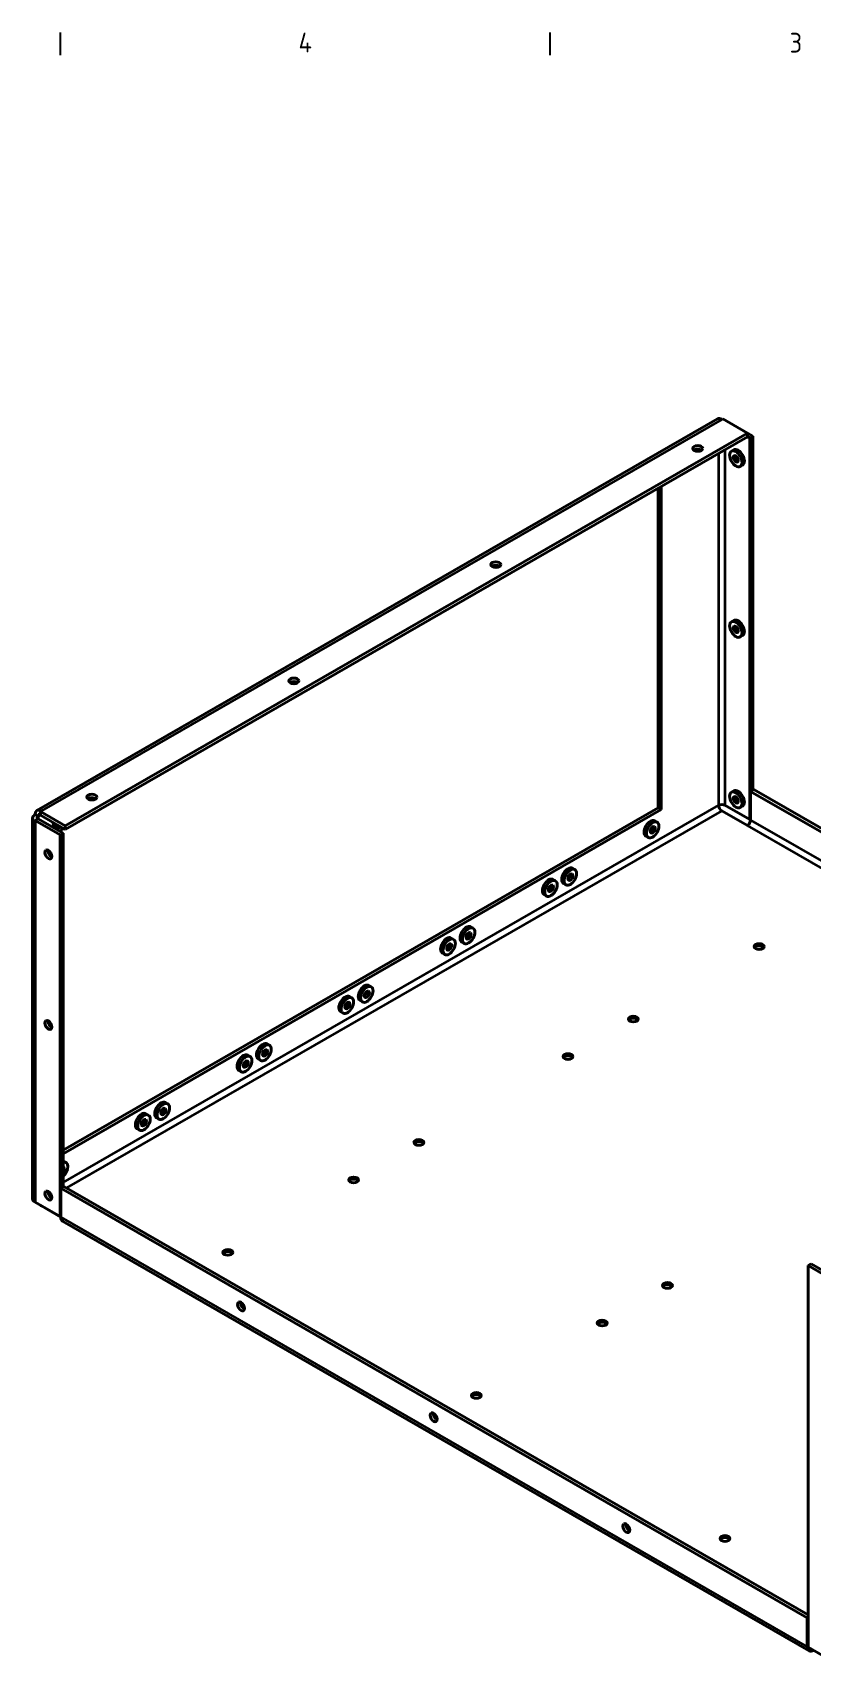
# Model space of a CAD drawing. Header units: millimetres. Extents: x 0 to 2378, y 0 to 1682.
# Drawn here: x 1775.1 to 2011.4, y 1154.3 to 1648.8 of the extents above; entities that cross this region are included whole.
import ezdxf

# ---------------------------------------------------------------- set-up
doc = ezdxf.new("R2010")
doc.units = ezdxf.units.MM
doc.header["$LTSCALE"] = 2
doc.layers.get('0').update_dxf_attribs({"color": 3, "lineweight": 25})
for name, color, linetype, lineweight in [('가시적인 것(ISO)', 3, 'Continuous', 40), ('가시적인 좁은 것(ISO)', 3, 'Continuous', 35), ('경계(ISO)', 7, 'Continuous', 25)]:
    doc.layers.add(name, color=color, linetype=linetype, lineweight=lineweight)
doc.styles.add('문자 텍스트_PSTEK_POSCO', font='isocp.shx')

# ---------------------------------------------------------------- blocks, each defined once
blk = doc.blocks.new('경계 Default Border')
at = {"layer": '경계(ISO)'}
for p, q in [((891.75, 821), (891.75, 824.4)), ((966.06, 821), (966.06, 824.4))]:
    blk.add_line(p, q, dxfattribs=at)
at = {"layer": '경계(ISO)', "color": 2, "char_height": 3, "attachment_point": 7, "style": '문자 텍스트_PSTEK_POSCO'}
for s, insert in [('4', (927.88, 821.4)), ('3', (1002.39, 821.37))]:
    blk.add_mtext(s, dxfattribs=dict(at, insert=insert))

msp = doc.modelspace()

# ---------------------------------------------------------------- linework, layer by layer
at = {"layer": '가시적인 것(ISO)'}
for p, q in [((1776.391, 1412.625), (1982.867, 1531.527)), ((1984.197, 1531.396), (1984.474, 1531.555)), ((1984.474, 1531.555), (1992.016, 1527.211)), ((1992.016, 1527.211), (1784.989, 1407.992)), ((1992.016, 1526.121), (1784.989, 1406.902)), ((1992.013, 1526.12), (1992.683, 1525.734)), ((1992.016, 1526.121), (1992.016, 1527.211)), ((1993.625, 1526.277), (1992.016, 1527.204)), ((1992.683, 1525.734), (1993.625, 1526.277)), ((1992.683, 1409.868), (1992.683, 1525.734)), ((1993.625, 1418.86), (1993.625, 1526.277)), ((1987.816, 1522.132), (1987.109, 1521.724)), ((1990.478, 1517.51), (1989.771, 1517.103)), ((1964.87, 1413.431), (1964.87, 1510.489)), ((1965.813, 1511.032), (1965.813, 1412.888)), ((1987.816, 1470.354), (1987.109, 1469.946)), ((1990.478, 1465.732), (1989.771, 1465.325)), ((1987.816, 1418.576), (1987.109, 1418.168)), ((1992.918, 1418.453), (1993.861, 1418.996)), ((1992.918, 1409.733), (1992.918, 1418.453)), ((2125.018, 1342.382), (1992.918, 1418.453)), ((2125.961, 1342.925), (1993.861, 1418.996)), ((1775.056, 1294.768), (1775.056, 1410.314)), ((1776.779, 1410.857), (1775.837, 1411.4)), ((1776.779, 1410.091), (1775.837, 1409.548)), ((1775.837, 1409.229), (1775.837, 1409.548)), ((1775.837, 1409.548), (1783.379, 1405.204)), ((1776.779, 1410.091), (1784.322, 1405.747)), ((1777.446, 1412.336), (1777.722, 1412.495)), ((1784.989, 1407.992), (1777.446, 1412.336)), ((1777.446, 1411.246), (1777.446, 1412.336)), ((1777.446, 1411.246), (1784.989, 1406.902)), ((1784.322, 1309.461), (1964.87, 1413.431)), ((1965.813, 1412.888), (1784.322, 1308.375)), ((1963.844, 1409.484), (1964.551, 1409.076)), ((1964.87, 1413.431), (1965.813, 1412.888)), ((1991.976, 1408.1), (1984.197, 1412.579)), ((1985.14, 1414.212), (1992.683, 1409.868)), ((1990.478, 1413.954), (1989.771, 1413.547)), ((1992.683, 1409.868), (1992.918, 1410.004)), ((1781.813, 1407.851), (1782.52, 1407.444)), ((1783.212, 1406.386), (1784.548, 1407.156)), ((1784.322, 1405.747), (1783.379, 1405.204)), ((1783.379, 1405.204), (1783.379, 1289.339)), ((1784.322, 1405.747), (1784.322, 1298.331)), ((1784.989, 1406.902), (1784.989, 1407.992)), ((1961.182, 1404.862), (1961.889, 1404.455)), ((1938.859, 1395.096), (1939.566, 1394.689)), ((1932.967, 1391.703), (1933.674, 1391.296)), ((1936.198, 1390.474), (1936.905, 1390.067)), ((1930.305, 1387.081), (1931.012, 1386.674)), ((1907.982, 1377.315), (1908.689, 1376.908)), ((1902.09, 1373.922), (1902.797, 1373.515)), ((1905.321, 1372.693), (1906.028, 1372.286)), ((1899.428, 1369.3), (1900.135, 1368.893)), ((1871.213, 1356.141), (1871.92, 1355.734)), ((1877.105, 1359.534), (1877.812, 1359.127)), ((1868.551, 1351.519), (1869.258, 1351.112)), ((1874.444, 1354.913), (1875.151, 1354.505)), ((1846.228, 1341.753), (1846.935, 1341.346)), ((1840.336, 1338.36), (1841.043, 1337.953)), ((1843.567, 1337.132), (1844.274, 1336.724)), ((1837.674, 1333.738), (1838.381, 1333.331)), ((1809.459, 1320.579), (1810.166, 1320.172)), ((1815.351, 1323.973), (1816.058, 1323.565)), ((1806.797, 1315.957), (1807.504, 1315.55)), ((1812.69, 1319.351), (1813.397, 1318.944)), ((1784.474, 1306.192), (1785.181, 1305.784)), ((1784.558, 1298.466), (1783.615, 1297.923)), ((1783.615, 1289.203), (1783.615, 1297.923)), ((1783.615, 1297.923), (2010.125, 1167.485)), ((1784.558, 1298.466), (2010.36, 1168.435)), ((1783.379, 1289.339), (1775.837, 1293.682)), ((1783.615, 1289.194), (1777.722, 1292.588)), ((1783.615, 1289.474), (1783.379, 1289.339)), ((2010.68, 1157.539), (1784.17, 1287.978)), ((2011.303, 1275.038), (2010.36, 1274.495)), ((2010.36, 1274.495), (2017.903, 1270.151)), ((2010.36, 1158.629), (2010.36, 1274.495)), ((2018.846, 1270.694), (2011.303, 1275.038)), ((2010.36, 1167.621), (2010.125, 1167.485)), ((2010.125, 1167.485), (2010.125, 1158.764)), ((2017.903, 1154.285), (2010.36, 1158.629))]:
    msp.add_line(p, q, dxfattribs=at)
for centre, major_axis, ratio, start_param, end_param in [((1984.197, 1529.216), (-1.331, 2.311), 0.5780931, 5.4997209, 6.2831853), ((1976.891, 1521.483), (-1.5, 0), 0.5758617, 3.8244019, 5.6003761), ((1976.891, 1521.483), (1.081, 0), 0.5758617, 0.657711, 2.4838816), ((1989.147, 1519.821), (-1.331, 2.311), 0.5780931, 3.1415927, 6.2831853), ((1989.147, 1519.821), (0.539, -0.936), 0.5780931, 3.8532147, 5.5715633), ((1915.608, 1486.193), (-1.5, 0), 0.5758617, 3.8244019, 5.6003761), ((1915.608, 1486.193), (1.081, 0), 0.5758617, 0.657711, 2.4838816), ((1989.147, 1468.043), (-1.331, 2.311), 0.5780931, 3.1415927, 6.2831853), ((1989.147, 1468.043), (0.539, -0.936), 0.5780931, 3.8532147, 5.5715633), ((1854.325, 1450.903), (-1.5, 0), 0.5758617, 3.8244019, 5.6003761), ((1854.325, 1450.903), (1.081, 0), 0.5758617, 0.657711, 2.4838816), ((1793.043, 1415.612), (-1.5, 0), 0.5758617, 3.8244019, 5.6003761), ((1793.043, 1415.612), (1.081, 0), 0.5758617, 0.657711, 2.4838816), ((1984.197, 1413.669), (1.333, 0), 0.5758617, 0.7853982, 2.3561945), ((1989.147, 1416.265), (-1.331, 2.311), 0.5780931, 3.1415927, 6.2831853), ((1989.147, 1416.265), (0.539, -0.936), 0.5780931, 3.8532147, 5.5715633), ((1777.722, 1410.314), (-2.667, 0), 0.5758617, 5.4977871, 7.0685835), ((1777.722, 1410.314), (-1.331, 2.311), 0.5780931, 5.4997209, 7.0705172), ((1777.722, 1410.314), (-1.333, 0), 0.5758617, 5.4977871, 6.7701449), ((1777.722, 1410.314), (-0.665, 1.155), 0.5780931, 5.7969722, 7.0705172), ((1962.513, 1407.173), (-1.331, -2.311), 0.5780931, 3.1415927, 6.2831853), ((1984.197, 1413.669), (-0.665, 1.155), 0.5780931, 0.7873319, 2.3581282), ((1991.976, 1409.19), (0.665, 1.155), 0.5780931, 3.9250571, 5.4958534), ((1783.143, 1410.162), (-1.331, -2.311), 0.5780931, 5.5076368, 6.2831853), ((1783.85, 1409.755), (-1.331, -2.311), 0.5780931, 5.5076368, 7.0587338), ((1962.513, 1407.173), (0.539, 0.936), 0.5780931, 3.8532147, 5.5715633), ((1780.786, 1399.834), (0.749, -1.3), 0.5780931, 3.8197093, 5.6050687), ((1780.786, 1399.834), (-0.539, 0.936), 0.5780931, 0.6493971, 2.4921956), ((1937.528, 1392.785), (-1.331, -2.311), 0.5780931, 3.1415927, 6.2831853), ((1931.636, 1389.392), (-1.331, -2.311), 0.5780931, 3.1415927, 6.2831853), ((1931.636, 1389.392), (0.539, 0.936), 0.5780931, 3.8532147, 5.5715633), ((1937.528, 1392.785), (0.539, 0.936), 0.5780931, 3.8532147, 5.5715633), ((1906.651, 1375.004), (-1.331, -2.311), 0.5780931, 3.1415927, 6.2831853), ((1906.651, 1375.004), (0.539, 0.936), 0.5780931, 3.8532147, 5.5715633), ((1900.759, 1371.611), (-1.331, -2.311), 0.5780931, 3.1415927, 6.2831853), ((1900.759, 1371.611), (0.539, 0.936), 0.5780931, 3.8532147, 5.5715633), ((1995.511, 1370.908), (-1.5, 0), 0.5758617, 3.3804737, 6.0443043), ((1995.511, 1370.226), (-2.333, 0), 0.5758617, 4.1244984, 5.3002796), ((1869.882, 1353.83), (-1.331, -2.311), 0.5780931, 3.1415927, 6.2831853), ((1875.774, 1357.223), (-1.331, -2.311), 0.5780931, 3.1415927, 6.2831853), ((1875.774, 1357.223), (0.539, 0.936), 0.5780931, 3.8532147, 5.5715633), ((1869.882, 1353.83), (0.539, 0.936), 0.5780931, 3.8532147, 5.5715633), ((1780.786, 1348.056), (0.749, -1.3), 0.5780931, 3.8197093, 5.6050687), ((1780.786, 1348.056), (-0.539, 0.936), 0.5780931, 0.6493971, 2.4921956), ((1957.327, 1348.919), (-1.5, 0), 0.5758617, 3.3804737, 6.0443043), ((1957.327, 1348.238), (-2.333, 0), 0.5758617, 4.1244984, 5.3002796), ((1844.897, 1339.443), (-1.331, -2.311), 0.5780931, 3.1415927, 6.2831853), ((1839.005, 1336.049), (-1.331, -2.311), 0.5780931, 3.1415927, 6.2831853), ((1839.005, 1336.049), (0.539, 0.936), 0.5780931, 3.8532147, 5.5715633), ((1844.897, 1339.443), (0.539, 0.936), 0.5780931, 3.8532147, 5.5715633), ((1937.528, 1337.518), (-1.5, 0), 0.5758617, 3.3804737, 6.0443043), ((1937.528, 1336.836), (-2.333, 0), 0.5758617, 4.1244984, 5.3002796), ((1808.128, 1318.268), (-1.331, -2.311), 0.5780931, 3.1415927, 6.2831853), ((1814.02, 1321.662), (-1.331, -2.311), 0.5780931, 3.1415927, 6.2831853), ((1814.02, 1321.662), (0.539, 0.936), 0.5780931, 3.8532147, 5.5715633), ((1808.128, 1318.268), (0.539, 0.936), 0.5780931, 3.8532147, 5.5715633), ((1892.274, 1311.457), (-1.5, 0), 0.5758617, 3.3804737, 6.0443043), ((1892.274, 1310.776), (-2.333, 0), 0.5758617, 4.1244984, 5.3002796), ((1783.143, 1303.881), (1.331, 2.311), 0.5780931, 0, 0.1083329), ((1783.85, 1303.474), (1.331, 2.311), 0.5780931, 4.1777374, 6.8139695), ((1783.85, 1303.474), (0.539, 0.936), 0.5780931, 4.5898589, 6.401848), ((1872.475, 1300.056), (-1.5, 0), 0.5758617, 3.3804737, 6.0443043), ((1872.475, 1299.374), (-2.333, 0), 0.5758617, 4.1244984, 5.3002796), ((1780.786, 1296.278), (0.749, -1.3), 0.5780931, 3.8197093, 5.6050687), ((1780.786, 1296.278), (-0.539, 0.936), 0.5780931, 0.6493971, 2.4921956), ((1777.722, 1294.768), (-2.667, 0), 0.5758617, 0, 0.7853982), ((1777.722, 1294.768), (-1.331, 2.311), 0.5780931, 2.2702369, 2.3581282), ((1785.5, 1290.289), (-1.331, -2.311), 0.5780931, 5.4958534, 6.2831853), ((1834.291, 1278.067), (-1.5, 0), 0.5758617, 3.3804737, 6.0443043), ((1834.291, 1277.386), (-2.333, 0), 0.5758617, 4.1244984, 5.3002796), ((1967.698, 1268.023), (-1.5, 0), 0.5758617, 3.3804737, 6.0443043), ((1967.698, 1267.342), (-2.333, 0), 0.5758617, 4.1244984, 5.3002796), ((1839.241, 1262.616), (0.749, -1.3), 0.5780931, 3.8197093, 5.6050687), ((1839.241, 1262.616), (-0.539, 0.936), 0.5780931, 0.6493971, 2.4921956), ((1947.899, 1256.621), (-1.5, 0), 0.5758617, 3.3804737, 6.0443043), ((1947.899, 1255.94), (-2.333, 0), 0.5758617, 4.1244984, 5.3002796), ((1909.715, 1234.633), (-1.5, 0), 0.5758617, 3.3804737, 6.0443043), ((1909.715, 1233.952), (-2.333, 0), 0.5758617, 4.1244984, 5.3002796), ((1897.695, 1228.955), (0.749, -1.3), 0.5780931, 3.8197093, 5.6050687), ((1897.695, 1228.955), (-0.539, 0.936), 0.5780931, 0.6493971, 2.4921956), ((1956.149, 1195.293), (0.749, -1.3), 0.5780931, 3.8197093, 5.6050687), ((1956.149, 1195.293), (-0.539, 0.936), 0.5780931, 0.6493971, 2.4921956), ((1985.14, 1191.199), (-1.5, 0), 0.5758617, 3.3804737, 6.0443043), ((1985.14, 1190.517), (-2.333, 0), 0.5758617, 4.1244984, 5.3002796), ((2012.01, 1159.85), (-1.331, -2.311), 0.5780931, 5.4958534, 7.0666498)]:
    msp.add_ellipse(centre, major_axis=major_axis, ratio=ratio, start_param=start_param, end_param=end_param, dxfattribs=at)
for centre, major_axis, ratio in [((1976.891, 1522.573), (1.5, 0), 0.5758617), ((1988.44, 1519.413), (-1.331, 2.311), 0.5780931), ((1988.44, 1519.413), (-0.539, 0.936), 0.5780931), ((1915.608, 1487.283), (1.5, 0), 0.5758617), ((1988.44, 1467.635), (-1.331, 2.311), 0.5780931), ((1988.44, 1467.635), (-0.539, 0.936), 0.5780931), ((1854.325, 1451.993), (1.5, 0), 0.5758617), ((1793.043, 1416.702), (1.5, 0), 0.5758617), ((1988.44, 1415.858), (-1.331, 2.311), 0.5780931), ((1988.44, 1415.858), (-0.539, 0.936), 0.5780931), ((1963.22, 1406.766), (1.331, 2.311), 0.5780931), ((1963.22, 1406.766), (0.539, 0.936), 0.5780931), ((1779.844, 1399.291), (-0.749, 1.3), 0.5780931), ((1938.235, 1392.378), (1.331, 2.311), 0.5780931), ((1932.343, 1388.985), (1.331, 2.311), 0.5780931), ((1932.343, 1388.985), (0.539, 0.936), 0.5780931), ((1938.235, 1392.378), (0.539, 0.936), 0.5780931), ((1907.358, 1374.597), (1.331, 2.311), 0.5780931), ((1907.358, 1374.597), (0.539, 0.936), 0.5780931), ((1901.466, 1371.204), (1.331, 2.311), 0.5780931), ((1901.466, 1371.204), (0.539, 0.936), 0.5780931), ((1995.511, 1371.316), (1.5, 0), 0.5758617), ((1870.589, 1353.423), (1.331, 2.311), 0.5780931), ((1876.481, 1356.816), (1.331, 2.311), 0.5780931), ((1876.481, 1356.816), (0.539, 0.936), 0.5780931), ((1870.589, 1353.423), (0.539, 0.936), 0.5780931), ((1957.327, 1349.328), (1.5, 0), 0.5758617), ((1779.844, 1347.513), (-0.749, 1.3), 0.5780931), ((1845.604, 1339.035), (1.331, 2.311), 0.5780931), ((1839.712, 1335.642), (1.331, 2.311), 0.5780931), ((1839.712, 1335.642), (0.539, 0.936), 0.5780931), ((1845.604, 1339.035), (0.539, 0.936), 0.5780931), ((1937.528, 1337.926), (1.5, 0), 0.5758617), ((1808.835, 1317.861), (1.331, 2.311), 0.5780931), ((1814.727, 1321.254), (1.331, 2.311), 0.5780931), ((1814.727, 1321.254), (0.539, 0.936), 0.5780931), ((1808.835, 1317.861), (0.539, 0.936), 0.5780931), ((1892.274, 1311.866), (1.5, 0), 0.5758617), ((1872.475, 1300.464), (1.5, 0), 0.5758617), ((1779.844, 1295.735), (-0.749, 1.3), 0.5780931), ((1834.291, 1278.476), (1.5, 0), 0.5758617), ((1967.698, 1268.432), (1.5, 0), 0.5758617), ((1838.298, 1262.073), (-0.749, 1.3), 0.5780931), ((1947.899, 1257.03), (1.5, 0), 0.5758617), ((1909.715, 1235.042), (1.5, 0), 0.5758617), ((1896.752, 1228.412), (-0.749, 1.3), 0.5780931), ((1955.206, 1194.75), (-0.749, 1.3), 0.5780931), ((1985.14, 1191.607), (1.5, 0), 0.5758617)]:
    msp.add_ellipse(centre, major_axis=major_axis, ratio=ratio, dxfattribs=at)
at = {"layer": '가시적인 좁은 것(ISO)'}
for p, q in [((1984.197, 1531.396), (1777.722, 1412.495)), ((1983.255, 1414.212), (1983.255, 1521.076)), ((1985.14, 1522.162), (1985.14, 1414.212)), ((1777.45, 1411.243), (1776.779, 1410.857)), ((1776.779, 1410.857), (1776.779, 1410.091)), ((1784.322, 1299.654), (1983.255, 1414.212)), ((1984.197, 1412.579), (1785.298, 1298.04)), ((1992.918, 1409.733), (2117.446, 1338.022)), ((1775.837, 1409.229), (1775.837, 1293.682)), ((2115.557, 1336.934), (1991.976, 1408.1)), ((1783.615, 1289.203), (2010.125, 1158.764)), ((2010.125, 1158.764), (2010.36, 1158.9))]:
    msp.add_line(p, q, dxfattribs=at)

# ---------------------------------------------------------------- block references
at = {"xscale": 2, "yscale": 2, "zscale": 2}
msp.add_blockref('경계 Default Border', (0, 0), dxfattribs=at)

doc.saveas('drawing.dxf')
